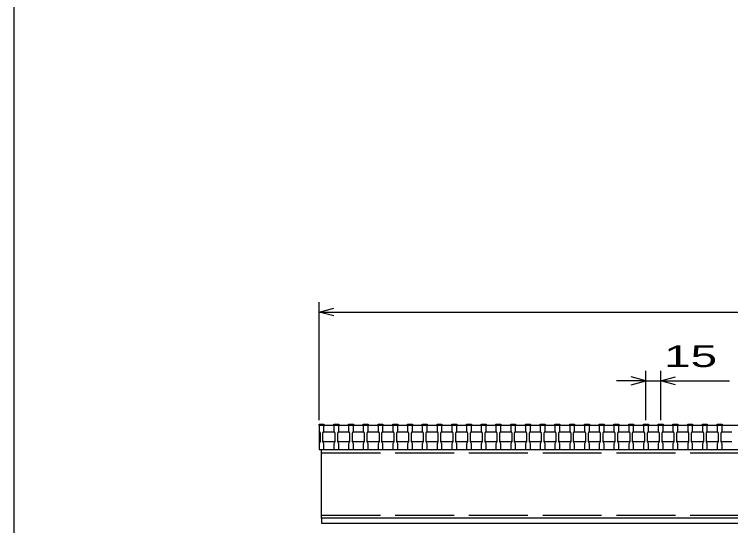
# Model space of a CAD drawing. Units: millimetres, scale not verified. Extents: x -1820 to 1731, y -1282 to 1054.
# Drawn here: x -1729 to -1000, y -705 to -184 of the extents above; entities that cross this region are included whole.
import ezdxf
from ezdxf.enums import TextEntityAlignment as Align

# ---------------------------------------------------------------- set-up
doc = ezdxf.new("R2010")
doc.units = ezdxf.units.MM
doc.header["$LTSCALE"] = 10
doc.linetypes.add('DASHED', pattern=[7.5, 6, -1.5])
for name, color, linetype, lineweight in [('0_2', 150, 'Continuous', 25), ('16', 3, 'Continuous', 25), ('22', 4, 'Continuous', 25)]:
    doc.layers.add(name, color=color, linetype=linetype, lineweight=lineweight)
doc.styles.add('ベクトル', font='')
doc.styles.get('ベクトル').set_extended_font_data('ベクトル')

msp = doc.modelspace()

# ---------------------------------------------------------------- linework, layer by layer
at = {"layer": '0_2'}
msp.add_line((-1729, -1146.5), (-1729, 1053.5), dxfattribs=at)
at = {"layer": '16'}
for p, q in [((-1419, -602.5), (-1419, -601.8)), ((-1419, -601.8), (-1414, -601.8)), ((-1419, -602.5), (-1419, -608.5)), ((-1414, -602.5), (-1419, -602.5)), ((-1419, -602.5), (-1419, -627.5)), ((-1419, -602.5), (-424, -602.5)), ((-1414, -601.8), (-1414, -602.5)), ((-1414, -608.5), (-1414, -602.5)), ((-1404, -602.5), (-1404, -601.8)), ((-1404, -601.8), (-1399, -601.8)), ((-1404, -602.5), (-1404, -608.5)), ((-1399, -602.5), (-1404, -602.5)), ((-1399, -601.8), (-1399, -602.5)), ((-1399, -608.5), (-1399, -602.5)), ((-1389, -602.5), (-1389, -601.8)), ((-1389, -601.8), (-1384, -601.8)), ((-1389, -602.5), (-1389, -608.5)), ((-1384, -602.5), (-1389, -602.5)), ((-1384, -601.8), (-1384, -602.5)), ((-1384, -608.5), (-1384, -602.5)), ((-1374, -602.5), (-1374, -601.8)), ((-1374, -601.8), (-1369, -601.8)), ((-1374, -602.5), (-1374, -608.5)), ((-1369, -602.5), (-1374, -602.5)), ((-1369, -601.8), (-1369, -602.5)), ((-1369, -608.5), (-1369, -602.5)), ((-1359, -602.5), (-1359, -601.8)), ((-1359, -601.8), (-1354, -601.8)), ((-1359, -602.5), (-1359, -608.5)), ((-1354, -602.5), (-1359, -602.5)), ((-1354, -601.8), (-1354, -602.5)), ((-1354, -608.5), (-1354, -602.5)), ((-1344, -602.5), (-1344, -601.8)), ((-1344, -601.8), (-1339, -601.8)), ((-1344, -602.5), (-1344, -608.5)), ((-1339, -602.5), (-1344, -602.5)), ((-1339, -601.8), (-1339, -602.5)), ((-1339, -608.5), (-1339, -602.5)), ((-1329, -602.5), (-1329, -601.8)), ((-1329, -601.8), (-1324, -601.8)), ((-1329, -602.5), (-1329, -608.5)), ((-1324, -602.5), (-1329, -602.5)), ((-1324, -601.8), (-1324, -602.5)), ((-1324, -608.5), (-1324, -602.5)), ((-1314, -602.5), (-1314, -601.8)), ((-1314, -601.8), (-1309, -601.8)), ((-1314, -602.5), (-1314, -608.5)), ((-1309, -602.5), (-1314, -602.5)), ((-1309, -601.8), (-1309, -602.5)), ((-1309, -608.5), (-1309, -602.5)), ((-1299, -602.5), (-1299, -601.8)), ((-1299, -601.8), (-1294, -601.8)), ((-1299, -602.5), (-1299, -608.5)), ((-1294, -602.5), (-1299, -602.5)), ((-1294, -601.8), (-1294, -602.5)), ((-1294, -608.5), (-1294, -602.5)), ((-1284, -602.5), (-1284, -601.8)), ((-1284, -601.8), (-1279, -601.8)), ((-1284, -602.5), (-1284, -608.5)), ((-1279, -602.5), (-1284, -602.5)), ((-1279, -601.8), (-1279, -602.5)), ((-1279, -608.5), (-1279, -602.5)), ((-1269, -602.5), (-1269, -601.8)), ((-1269, -601.8), (-1264, -601.8)), ((-1269, -602.5), (-1269, -608.5)), ((-1264, -602.5), (-1269, -602.5)), ((-1264, -601.8), (-1264, -602.5)), ((-1264, -608.5), (-1264, -602.5)), ((-1254, -602.5), (-1254, -601.8)), ((-1254, -601.8), (-1249, -601.8)), ((-1254, -602.5), (-1254, -608.5)), ((-1249, -602.5), (-1254, -602.5)), ((-1249, -601.8), (-1249, -602.5)), ((-1249, -608.5), (-1249, -602.5)), ((-1239, -602.5), (-1239, -601.8)), ((-1239, -601.8), (-1234, -601.8)), ((-1239, -602.5), (-1239, -608.5)), ((-1234, -602.5), (-1239, -602.5)), ((-1234, -601.8), (-1234, -602.5)), ((-1234, -608.5), (-1234, -602.5)), ((-1224, -602.5), (-1224, -601.8)), ((-1224, -601.8), (-1219, -601.8)), ((-1224, -602.5), (-1224, -608.5)), ((-1219, -602.5), (-1224, -602.5)), ((-1219, -601.8), (-1219, -602.5)), ((-1219, -608.5), (-1219, -602.5)), ((-1209, -602.5), (-1209, -601.8)), ((-1209, -601.8), (-1204, -601.8)), ((-1209, -602.5), (-1209, -608.5)), ((-1204, -602.5), (-1209, -602.5)), ((-1204, -601.8), (-1204, -602.5)), ((-1204, -608.5), (-1204, -602.5)), ((-1194, -602.5), (-1194, -601.8)), ((-1194, -601.8), (-1189, -601.8)), ((-1194, -602.5), (-1194, -608.5)), ((-1189, -602.5), (-1194, -602.5)), ((-1189, -601.8), (-1189, -602.5)), ((-1189, -608.5), (-1189, -602.5)), ((-1179, -602.5), (-1179, -601.8)), ((-1179, -601.8), (-1174, -601.8)), ((-1179, -602.5), (-1179, -608.5)), ((-1174, -602.5), (-1179, -602.5)), ((-1174, -601.8), (-1174, -602.5)), ((-1174, -608.5), (-1174, -602.5)), ((-1164, -602.5), (-1164, -601.8)), ((-1164, -601.8), (-1159, -601.8)), ((-1164, -602.5), (-1164, -608.5)), ((-1159, -602.5), (-1164, -602.5)), ((-1159, -601.8), (-1159, -602.5)), ((-1159, -608.5), (-1159, -602.5)), ((-1149, -602.5), (-1149, -601.8)), ((-1149, -601.8), (-1144, -601.8)), ((-1149, -602.5), (-1149, -608.5)), ((-1144, -602.5), (-1149, -602.5)), ((-1144, -601.8), (-1144, -602.5)), ((-1144, -608.5), (-1144, -602.5)), ((-1134, -602.5), (-1134, -601.8)), ((-1134, -601.8), (-1129, -601.8)), ((-1134, -602.5), (-1134, -608.5)), ((-1129, -602.5), (-1134, -602.5)), ((-1129, -601.8), (-1129, -602.5)), ((-1129, -608.5), (-1129, -602.5)), ((-1119, -602.5), (-1119, -601.8)), ((-1119, -601.8), (-1114, -601.8)), ((-1119, -602.5), (-1119, -608.5)), ((-1114, -602.5), (-1119, -602.5)), ((-1114, -601.8), (-1114, -602.5)), ((-1114, -608.5), (-1114, -602.5)), ((-1104, -602.5), (-1104, -601.8)), ((-1104, -601.8), (-1099, -601.8)), ((-1104, -602.5), (-1104, -608.5)), ((-1099, -602.5), (-1104, -602.5)), ((-1099, -601.8), (-1099, -602.5)), ((-1099, -608.5), (-1099, -602.5)), ((-1089, -602.5), (-1089, -601.8)), ((-1089, -601.8), (-1084, -601.8)), ((-1089, -602.5), (-1089, -608.5)), ((-1084, -602.5), (-1089, -602.5)), ((-1084, -601.8), (-1084, -602.5)), ((-1084, -608.5), (-1084, -602.5)), ((-1074, -602.5), (-1074, -601.8)), ((-1074, -601.8), (-1069, -601.8)), ((-1074, -602.5), (-1074, -608.5)), ((-1069, -602.5), (-1074, -602.5)), ((-1069, -601.8), (-1069, -602.5)), ((-1069, -608.5), (-1069, -602.5)), ((-1059, -602.5), (-1059, -601.8)), ((-1059, -601.8), (-1054, -601.8)), ((-1059, -602.5), (-1059, -608.5)), ((-1054, -602.5), (-1059, -602.5)), ((-1054, -601.8), (-1054, -602.5)), ((-1054, -608.5), (-1054, -602.5)), ((-1044, -602.5), (-1044, -601.8)), ((-1044, -601.8), (-1039, -601.8)), ((-1044, -602.5), (-1044, -608.5)), ((-1039, -602.5), (-1044, -602.5)), ((-1039, -601.8), (-1039, -602.5)), ((-1039, -608.5), (-1039, -602.5)), ((-1029, -602.5), (-1029, -601.8)), ((-1029, -601.8), (-1024, -601.8)), ((-1029, -602.5), (-1029, -608.5)), ((-1024, -602.5), (-1029, -602.5)), ((-1024, -601.8), (-1024, -602.5)), ((-1024, -608.5), (-1024, -602.5)), ((-1014, -602.5), (-1014, -601.8)), ((-1014, -601.8), (-1009, -601.8)), ((-1014, -602.5), (-1014, -608.5)), ((-1009, -602.5), (-1014, -602.5)), ((-1009, -601.8), (-1009, -602.5)), ((-1009, -608.5), (-1009, -602.5)), ((-1419, -608.5), (-1418, -610.5)), ((-1418, -610.5), (-1418, -619.5)), ((-1415, -610.5), (-1414, -608.5)), ((-1415, -610.5), (-1414, -609.5)), ((-1415, -619.5), (-1415, -610.5)), ((-1414, -609.5), (-1404, -609.5)), ((-1404, -608.5), (-1403, -610.5)), ((-1404, -609.5), (-1403, -610.5)), ((-1403, -610.5), (-1403, -619.5)), ((-1400, -610.5), (-1399, -608.5)), ((-1400, -610.5), (-1399, -609.5)), ((-1400, -619.5), (-1400, -610.5)), ((-1399, -609.5), (-1389, -609.5)), ((-1389, -608.5), (-1388, -610.5)), ((-1389, -609.5), (-1388, -610.5)), ((-1388, -610.5), (-1388, -619.5)), ((-1385, -610.5), (-1384, -608.5)), ((-1385, -610.5), (-1384, -609.5)), ((-1385, -619.5), (-1385, -610.5)), ((-1384, -609.5), (-1374, -609.5)), ((-1374, -608.5), (-1373, -610.5)), ((-1374, -609.5), (-1373, -610.5)), ((-1373, -610.5), (-1373, -619.5)), ((-1370, -610.5), (-1369, -608.5)), ((-1370, -610.5), (-1369, -609.5)), ((-1370, -619.5), (-1370, -610.5)), ((-1369, -609.5), (-1359, -609.5)), ((-1359, -608.5), (-1358, -610.5)), ((-1359, -609.5), (-1358, -610.5)), ((-1358, -610.5), (-1358, -619.5)), ((-1355, -610.5), (-1354, -608.5)), ((-1355, -610.5), (-1354, -609.5)), ((-1355, -619.5), (-1355, -610.5)), ((-1354, -609.5), (-1344, -609.5)), ((-1344, -608.5), (-1343, -610.5)), ((-1344, -609.5), (-1343, -610.5)), ((-1343, -610.5), (-1343, -619.5)), ((-1340, -610.5), (-1339, -608.5)), ((-1340, -610.5), (-1339, -609.5)), ((-1340, -619.5), (-1340, -610.5)), ((-1339, -609.5), (-1329, -609.5)), ((-1329, -608.5), (-1328, -610.5)), ((-1329, -609.5), (-1328, -610.5)), ((-1328, -610.5), (-1328, -619.5)), ((-1325, -610.5), (-1324, -608.5)), ((-1325, -610.5), (-1324, -609.5)), ((-1325, -619.5), (-1325, -610.5)), ((-1324, -609.5), (-1314, -609.5)), ((-1314, -608.5), (-1313, -610.5)), ((-1314, -609.5), (-1313, -610.5)), ((-1313, -610.5), (-1313, -619.5)), ((-1310, -610.5), (-1309, -608.5)), ((-1310, -610.5), (-1309, -609.5)), ((-1310, -619.5), (-1310, -610.5)), ((-1309, -609.5), (-1299, -609.5)), ((-1299, -608.5), (-1298, -610.5)), ((-1299, -609.5), (-1298, -610.5)), ((-1298, -610.5), (-1298, -619.5)), ((-1295, -610.5), (-1294, -608.5)), ((-1295, -610.5), (-1294, -609.5)), ((-1295, -619.5), (-1295, -610.5)), ((-1294, -609.5), (-1284, -609.5)), ((-1284, -608.5), (-1283, -610.5)), ((-1284, -609.5), (-1283, -610.5)), ((-1283, -610.5), (-1283, -619.5)), ((-1280, -610.5), (-1279, -608.5)), ((-1280, -610.5), (-1279, -609.5)), ((-1280, -619.5), (-1280, -610.5)), ((-1279, -609.5), (-1269, -609.5)), ((-1269, -608.5), (-1268, -610.5)), ((-1269, -609.5), (-1268, -610.5)), ((-1268, -610.5), (-1268, -619.5)), ((-1265, -610.5), (-1264, -608.5)), ((-1265, -610.5), (-1264, -609.5)), ((-1265, -619.5), (-1265, -610.5)), ((-1264, -609.5), (-1254, -609.5)), ((-1254, -608.5), (-1253, -610.5)), ((-1254, -609.5), (-1253, -610.5)), ((-1253, -610.5), (-1253, -619.5)), ((-1250, -610.5), (-1249, -608.5)), ((-1250, -610.5), (-1249, -609.5)), ((-1250, -619.5), (-1250, -610.5)), ((-1249, -609.5), (-1239, -609.5)), ((-1239, -608.5), (-1238, -610.5)), ((-1239, -609.5), (-1238, -610.5)), ((-1238, -610.5), (-1238, -619.5)), ((-1235, -610.5), (-1234, -608.5)), ((-1235, -610.5), (-1234, -609.5)), ((-1235, -619.5), (-1235, -610.5)), ((-1234, -609.5), (-1224, -609.5)), ((-1224, -608.5), (-1223, -610.5)), ((-1224, -609.5), (-1223, -610.5)), ((-1223, -610.5), (-1223, -619.5)), ((-1220, -610.5), (-1219, -608.5)), ((-1220, -610.5), (-1219, -609.5)), ((-1220, -619.5), (-1220, -610.5)), ((-1219, -609.5), (-1209, -609.5)), ((-1209, -608.5), (-1208, -610.5)), ((-1209, -609.5), (-1208, -610.5)), ((-1208, -610.5), (-1208, -619.5)), ((-1205, -610.5), (-1204, -608.5)), ((-1205, -610.5), (-1204, -609.5)), ((-1205, -619.5), (-1205, -610.5)), ((-1204, -609.5), (-1194, -609.5)), ((-1194, -608.5), (-1193, -610.5)), ((-1194, -609.5), (-1193, -610.5)), ((-1193, -610.5), (-1193, -619.5)), ((-1190, -610.5), (-1189, -608.5)), ((-1190, -610.5), (-1189, -609.5)), ((-1190, -619.5), (-1190, -610.5)), ((-1189, -609.5), (-1179, -609.5)), ((-1179, -608.5), (-1178, -610.5)), ((-1179, -609.5), (-1178, -610.5)), ((-1178, -610.5), (-1178, -619.5)), ((-1175, -610.5), (-1174, -608.5)), ((-1175, -610.5), (-1174, -609.5)), ((-1175, -619.5), (-1175, -610.5)), ((-1174, -609.5), (-1164, -609.5)), ((-1164, -608.5), (-1163, -610.5)), ((-1164, -609.5), (-1163, -610.5)), ((-1163, -610.5), (-1163, -619.5)), ((-1160, -610.5), (-1159, -608.5)), ((-1160, -610.5), (-1159, -609.5)), ((-1160, -619.5), (-1160, -610.5)), ((-1159, -609.5), (-1149, -609.5)), ((-1149, -608.5), (-1148, -610.5)), ((-1149, -609.5), (-1148, -610.5)), ((-1148, -610.5), (-1148, -619.5)), ((-1145, -610.5), (-1144, -608.5)), ((-1145, -610.5), (-1144, -609.5)), ((-1145, -619.5), (-1145, -610.5)), ((-1144, -609.5), (-1134, -609.5)), ((-1134, -608.5), (-1133, -610.5)), ((-1134, -609.5), (-1133, -610.5)), ((-1133, -610.5), (-1133, -619.5)), ((-1130, -610.5), (-1129, -608.5)), ((-1130, -610.5), (-1129, -609.5)), ((-1130, -619.5), (-1130, -610.5)), ((-1129, -609.5), (-1119, -609.5)), ((-1119, -608.5), (-1118, -610.5)), ((-1119, -609.5), (-1118, -610.5)), ((-1118, -610.5), (-1118, -619.5)), ((-1115, -610.5), (-1114, -608.5)), ((-1115, -610.5), (-1114, -609.5)), ((-1115, -619.5), (-1115, -610.5)), ((-1114, -609.5), (-1104, -609.5)), ((-1104, -608.5), (-1103, -610.5)), ((-1104, -609.5), (-1103, -610.5)), ((-1103, -610.5), (-1103, -619.5)), ((-1100, -610.5), (-1099, -608.5)), ((-1100, -610.5), (-1099, -609.5)), ((-1100, -619.5), (-1100, -610.5)), ((-1099, -609.5), (-1089, -609.5)), ((-1089, -608.5), (-1088, -610.5)), ((-1089, -609.5), (-1088, -610.5)), ((-1088, -610.5), (-1088, -619.5)), ((-1085, -610.5), (-1084, -608.5)), ((-1085, -610.5), (-1084, -609.5)), ((-1085, -619.5), (-1085, -610.5)), ((-1084, -609.5), (-1074, -609.5)), ((-1074, -608.5), (-1073, -610.5)), ((-1074, -609.5), (-1073, -610.5)), ((-1073, -610.5), (-1073, -619.5)), ((-1070, -610.5), (-1069, -608.5)), ((-1070, -610.5), (-1069, -609.5)), ((-1070, -619.5), (-1070, -610.5)), ((-1069, -609.5), (-1059, -609.5)), ((-1059, -608.5), (-1058, -610.5)), ((-1059, -609.5), (-1058, -610.5)), ((-1058, -610.5), (-1058, -619.5)), ((-1055, -610.5), (-1054, -608.5)), ((-1055, -610.5), (-1054, -609.5)), ((-1055, -619.5), (-1055, -610.5)), ((-1054, -609.5), (-1044, -609.5)), ((-1044, -608.5), (-1043, -610.5)), ((-1044, -609.5), (-1043, -610.5)), ((-1043, -610.5), (-1043, -619.5)), ((-1040, -610.5), (-1039, -608.5)), ((-1040, -610.5), (-1039, -609.5)), ((-1040, -619.5), (-1040, -610.5)), ((-1039, -609.5), (-1029, -609.5)), ((-1029, -608.5), (-1028, -610.5)), ((-1029, -609.5), (-1028, -610.5)), ((-1028, -610.5), (-1028, -619.5)), ((-1025, -610.5), (-1024, -608.5)), ((-1025, -610.5), (-1024, -609.5)), ((-1025, -619.5), (-1025, -610.5)), ((-1024, -609.5), (-1014, -609.5)), ((-1014, -608.5), (-1013, -610.5)), ((-1014, -609.5), (-1013, -610.5)), ((-1013, -610.5), (-1013, -619.5)), ((-1010, -610.5), (-1009, -608.5)), ((-1010, -610.5), (-1009, -609.5)), ((-1010, -619.5), (-1010, -610.5)), ((-1009, -609.5), (-999, -609.5)), ((-1414, -619.5), (-1415, -618.5)), ((-1403, -618.5), (-1404, -619.5)), ((-1399, -619.5), (-1400, -618.5)), ((-1388, -618.5), (-1389, -619.5)), ((-1384, -619.5), (-1385, -618.5)), ((-1373, -618.5), (-1374, -619.5)), ((-1369, -619.5), (-1370, -618.5)), ((-1358, -618.5), (-1359, -619.5)), ((-1354, -619.5), (-1355, -618.5)), ((-1343, -618.5), (-1344, -619.5)), ((-1339, -619.5), (-1340, -618.5)), ((-1328, -618.5), (-1329, -619.5)), ((-1324, -619.5), (-1325, -618.5)), ((-1313, -618.5), (-1314, -619.5)), ((-1309, -619.5), (-1310, -618.5)), ((-1298, -618.5), (-1299, -619.5)), ((-1294, -619.5), (-1295, -618.5)), ((-1283, -618.5), (-1284, -619.5)), ((-1279, -619.5), (-1280, -618.5)), ((-1268, -618.5), (-1269, -619.5)), ((-1264, -619.5), (-1265, -618.5)), ((-1253, -618.5), (-1254, -619.5)), ((-1249, -619.5), (-1250, -618.5)), ((-1238, -618.5), (-1239, -619.5)), ((-1234, -619.5), (-1235, -618.5)), ((-1223, -618.5), (-1224, -619.5)), ((-1219, -619.5), (-1220, -618.5)), ((-1208, -618.5), (-1209, -619.5)), ((-1204, -619.5), (-1205, -618.5)), ((-1193, -618.5), (-1194, -619.5)), ((-1189, -619.5), (-1190, -618.5)), ((-1178, -618.5), (-1179, -619.5)), ((-1174, -619.5), (-1175, -618.5)), ((-1163, -618.5), (-1164, -619.5)), ((-1159, -619.5), (-1160, -618.5)), ((-1148, -618.5), (-1149, -619.5)), ((-1144, -619.5), (-1145, -618.5)), ((-1133, -618.5), (-1134, -619.5)), ((-1129, -619.5), (-1130, -618.5)), ((-1118, -618.5), (-1119, -619.5)), ((-1114, -619.5), (-1115, -618.5)), ((-1103, -618.5), (-1104, -619.5)), ((-1099, -619.5), (-1100, -618.5)), ((-1088, -618.5), (-1089, -619.5)), ((-1084, -619.5), (-1085, -618.5)), ((-1073, -618.5), (-1074, -619.5)), ((-1069, -619.5), (-1070, -618.5)), ((-1058, -618.5), (-1059, -619.5)), ((-1054, -619.5), (-1055, -618.5)), ((-1043, -618.5), (-1044, -619.5)), ((-1039, -619.5), (-1040, -618.5)), ((-1028, -618.5), (-1029, -619.5)), ((-1024, -619.5), (-1025, -618.5)), ((-1013, -618.5), (-1014, -619.5)), ((-1009, -619.5), (-1010, -618.5)), ((-1418, -619.5), (-1419, -621.5)), ((-1419, -621.5), (-1419, -627.5)), ((-1414, -621.5), (-1415, -619.5)), ((-1404, -619.5), (-1414, -619.5)), ((-1414, -627.5), (-1414, -621.5)), ((-1403, -619.5), (-1404, -621.5)), ((-1404, -621.5), (-1404, -627.5)), ((-1399, -621.5), (-1400, -619.5)), ((-1389, -619.5), (-1399, -619.5)), ((-1399, -627.5), (-1399, -621.5)), ((-1388, -619.5), (-1389, -621.5)), ((-1389, -621.5), (-1389, -627.5)), ((-1384, -621.5), (-1385, -619.5)), ((-1374, -619.5), (-1384, -619.5)), ((-1384, -627.5), (-1384, -621.5)), ((-1373, -619.5), (-1374, -621.5)), ((-1374, -621.5), (-1374, -627.5)), ((-1369, -621.5), (-1370, -619.5)), ((-1359, -619.5), (-1369, -619.5)), ((-1369, -627.5), (-1369, -621.5)), ((-1358, -619.5), (-1359, -621.5)), ((-1359, -621.5), (-1359, -627.5)), ((-1354, -621.5), (-1355, -619.5)), ((-1344, -619.5), (-1354, -619.5)), ((-1354, -627.5), (-1354, -621.5)), ((-1343, -619.5), (-1344, -621.5)), ((-1344, -621.5), (-1344, -627.5)), ((-1339, -621.5), (-1340, -619.5)), ((-1329, -619.5), (-1339, -619.5)), ((-1339, -627.5), (-1339, -621.5)), ((-1328, -619.5), (-1329, -621.5)), ((-1329, -621.5), (-1329, -627.5)), ((-1324, -621.5), (-1325, -619.5)), ((-1314, -619.5), (-1324, -619.5)), ((-1324, -627.5), (-1324, -621.5)), ((-1313, -619.5), (-1314, -621.5)), ((-1314, -621.5), (-1314, -627.5)), ((-1309, -621.5), (-1310, -619.5)), ((-1299, -619.5), (-1309, -619.5)), ((-1309, -627.5), (-1309, -621.5)), ((-1298, -619.5), (-1299, -621.5)), ((-1299, -621.5), (-1299, -627.5)), ((-1294, -621.5), (-1295, -619.5)), ((-1284, -619.5), (-1294, -619.5)), ((-1294, -627.5), (-1294, -621.5)), ((-1283, -619.5), (-1284, -621.5)), ((-1284, -621.5), (-1284, -627.5)), ((-1279, -621.5), (-1280, -619.5)), ((-1269, -619.5), (-1279, -619.5)), ((-1279, -627.5), (-1279, -621.5)), ((-1268, -619.5), (-1269, -621.5)), ((-1269, -621.5), (-1269, -627.5)), ((-1264, -621.5), (-1265, -619.5)), ((-1254, -619.5), (-1264, -619.5)), ((-1264, -627.5), (-1264, -621.5)), ((-1253, -619.5), (-1254, -621.5)), ((-1254, -621.5), (-1254, -627.5)), ((-1249, -621.5), (-1250, -619.5)), ((-1239, -619.5), (-1249, -619.5)), ((-1249, -627.5), (-1249, -621.5)), ((-1238, -619.5), (-1239, -621.5)), ((-1239, -621.5), (-1239, -627.5)), ((-1234, -621.5), (-1235, -619.5)), ((-1224, -619.5), (-1234, -619.5)), ((-1234, -627.5), (-1234, -621.5)), ((-1223, -619.5), (-1224, -621.5)), ((-1224, -621.5), (-1224, -627.5)), ((-1219, -621.5), (-1220, -619.5)), ((-1209, -619.5), (-1219, -619.5)), ((-1219, -627.5), (-1219, -621.5)), ((-1208, -619.5), (-1209, -621.5)), ((-1209, -621.5), (-1209, -627.5)), ((-1204, -621.5), (-1205, -619.5)), ((-1194, -619.5), (-1204, -619.5)), ((-1204, -627.5), (-1204, -621.5)), ((-1193, -619.5), (-1194, -621.5)), ((-1194, -621.5), (-1194, -627.5)), ((-1189, -621.5), (-1190, -619.5)), ((-1179, -619.5), (-1189, -619.5)), ((-1189, -627.5), (-1189, -621.5)), ((-1178, -619.5), (-1179, -621.5)), ((-1179, -621.5), (-1179, -627.5)), ((-1174, -621.5), (-1175, -619.5)), ((-1164, -619.5), (-1174, -619.5)), ((-1174, -627.5), (-1174, -621.5)), ((-1163, -619.5), (-1164, -621.5)), ((-1164, -621.5), (-1164, -627.5)), ((-1159, -621.5), (-1160, -619.5)), ((-1149, -619.5), (-1159, -619.5)), ((-1159, -627.5), (-1159, -621.5)), ((-1148, -619.5), (-1149, -621.5)), ((-1149, -621.5), (-1149, -627.5)), ((-1144, -621.5), (-1145, -619.5)), ((-1134, -619.5), (-1144, -619.5)), ((-1144, -627.5), (-1144, -621.5)), ((-1133, -619.5), (-1134, -621.5)), ((-1134, -621.5), (-1134, -627.5)), ((-1129, -621.5), (-1130, -619.5)), ((-1119, -619.5), (-1129, -619.5)), ((-1129, -627.5), (-1129, -621.5)), ((-1118, -619.5), (-1119, -621.5)), ((-1119, -621.5), (-1119, -627.5)), ((-1114, -621.5), (-1115, -619.5)), ((-1104, -619.5), (-1114, -619.5)), ((-1114, -627.5), (-1114, -621.5)), ((-1103, -619.5), (-1104, -621.5)), ((-1104, -621.5), (-1104, -627.5)), ((-1099, -621.5), (-1100, -619.5)), ((-1089, -619.5), (-1099, -619.5)), ((-1099, -627.5), (-1099, -621.5)), ((-1088, -619.5), (-1089, -621.5)), ((-1089, -621.5), (-1089, -627.5)), ((-1084, -621.5), (-1085, -619.5)), ((-1074, -619.5), (-1084, -619.5)), ((-1084, -627.5), (-1084, -621.5)), ((-1073, -619.5), (-1074, -621.5)), ((-1074, -621.5), (-1074, -627.5)), ((-1069, -621.5), (-1070, -619.5)), ((-1059, -619.5), (-1069, -619.5)), ((-1069, -627.5), (-1069, -621.5)), ((-1058, -619.5), (-1059, -621.5)), ((-1059, -621.5), (-1059, -627.5)), ((-1054, -621.5), (-1055, -619.5)), ((-1044, -619.5), (-1054, -619.5)), ((-1054, -627.5), (-1054, -621.5)), ((-1043, -619.5), (-1044, -621.5)), ((-1044, -621.5), (-1044, -627.5)), ((-1039, -621.5), (-1040, -619.5)), ((-1029, -619.5), (-1039, -619.5)), ((-1039, -627.5), (-1039, -621.5)), ((-1028, -619.5), (-1029, -621.5)), ((-1029, -621.5), (-1029, -627.5)), ((-1024, -621.5), (-1025, -619.5)), ((-1014, -619.5), (-1024, -619.5)), ((-1024, -627.5), (-1024, -621.5)), ((-1013, -619.5), (-1014, -621.5)), ((-1014, -621.5), (-1014, -627.5)), ((-1009, -621.5), (-1010, -619.5)), ((-999, -619.5), (-1009, -619.5)), ((-1009, -627.5), (-1009, -621.5)), ((-1419, -627.5), (-1414, -627.5)), ((-1419, -627.5), (-424, -627.5)), ((-1416.5, -627.5), (-426.5, -627.5)), ((-1416.5, -697.5), (-1416.5, -627.5)), ((-1404, -627.5), (-1399, -627.5)), ((-1389, -627.5), (-1384, -627.5)), ((-1374, -627.5), (-1369, -627.5)), ((-1359, -627.5), (-1354, -627.5)), ((-1344, -627.5), (-1339, -627.5)), ((-1329, -627.5), (-1324, -627.5)), ((-1314, -627.5), (-1309, -627.5)), ((-1299, -627.5), (-1294, -627.5)), ((-1284, -627.5), (-1279, -627.5)), ((-1269, -627.5), (-1264, -627.5)), ((-1254, -627.5), (-1249, -627.5)), ((-1239, -627.5), (-1234, -627.5)), ((-1224, -627.5), (-1219, -627.5)), ((-1209, -627.5), (-1204, -627.5)), ((-1194, -627.5), (-1189, -627.5)), ((-1179, -627.5), (-1174, -627.5)), ((-1164, -627.5), (-1159, -627.5)), ((-1149, -627.5), (-1144, -627.5)), ((-1134, -627.5), (-1129, -627.5)), ((-1119, -627.5), (-1114, -627.5)), ((-1104, -627.5), (-1099, -627.5)), ((-1089, -627.5), (-1084, -627.5)), ((-1074, -627.5), (-1069, -627.5)), ((-1059, -627.5), (-1054, -627.5)), ((-1044, -627.5), (-1039, -627.5)), ((-1029, -627.5), (-1024, -627.5)), ((-1014, -627.5), (-1009, -627.5)), ((-426.5, -697.5), (-1416.5, -697.5)), ((-1416.5, -697.5), (-1416.5, -702.5)), ((-426.5, -697.5), (-1416.5, -697.5)), ((-1416.5, -702.5), (-426.5, -702.5))]:
    msp.add_line(p, q, dxfattribs=at)
at = {"layer": '16', "linetype": 'DASHED'}
for p, q in [((-1416.5, -630.7), (-426.5, -630.7)), ((-1416.5, -694.3), (-426.5, -694.3))]:
    msp.add_line(p, q, dxfattribs=at)
at = {"layer": '22'}
for p, q in [((-1419, -597.5), (-1419, -477.5)), ((-1419, -487.5), (-1404, -483.5)), ((-1404, -491.5), (-1419, -487.5)), ((-1419, -487.5), (-424, -487.5)), ((-1086.5, -557.5), (-1101.5, -553.5)), ((-1086.5, -597.5), (-1086.5, -547.5)), ((-1071.5, -547.5), (-1071.5, -597.5)), ((-1071.5, -557.5), (-1056.5, -553.5)), ((-1086.5, -557.5), (-1116.5, -557.5)), ((-1101.5, -561.5), (-1086.5, -557.5)), ((-1086.5, -557.5), (-1071.5, -557.5)), ((-1056.5, -561.5), (-1071.5, -557.5)), ((-1071.5, -557.5), (-1001.5, -557.5))]:
    msp.add_line(p, q, dxfattribs=at)

# ---------------------------------------------------------------- texts
at = {"layer": '22', "color": 2, "style": 'ベクトル', "width": 1.65}
msp.add_text(' 15 ', height=21.99, dxfattribs=at).set_placement((-1081.5, -532.5), align=Align.MIDDLE_LEFT)

doc.saveas('drawing.dxf')
